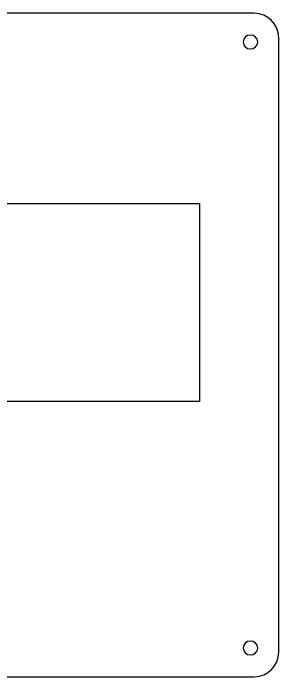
# Model space of a CAD drawing. Extents: x 38 to 153, y -159 to -55.
# Drawn here: x 111.5 to 153.2, y -159.2 to -55.2 of the extents above; entities that cross this region are included whole.
import ezdxf

# ---------------------------------------------------------------- set-up
doc = ezdxf.new("R2010")
doc.units = 0
doc.header["$MEASUREMENT"] = 0
doc.layers.add('LAYER_1', color=7, linetype='CONTINUOUS')

msp = doc.modelspace()

# ---------------------------------------------------------------- linework, layer by layer
at = {"layer": 'LAYER_1', "color": 7}
msp.add_lwpolyline([(140.75, -116.02), (50.75, -116.02), (50.75, -85.02), (140.75, -85.02), (140.75, -116.02)], dxfattribs=at)
for points, knots in [([(153.19, -59.02), (153.19, -59.02), (153.19, -155.34), (153.19, -155.34), (153.19, -157.46), (151.47, -159.18), (149.35, -159.18), (149.35, -159.18), (42.14, -159.18), (42.14, -159.18), (40.02, -159.18), (38.3, -157.46), (38.3, -155.34), (38.3, -155.34), (38.3, -59.02), (38.3, -59.02), (38.3, -56.9), (40.02, -55.18), (42.14, -55.18), (42.14, -55.18), (149.35, -55.18), (149.35, -55.18), (151.47, -55.18), (153.19, -56.9), (153.19, -59.02)], [0, 0, 0, 0, 1, 1, 1, 2, 2, 2, 3, 3, 3, 4, 4, 4, 5, 5, 5, 6, 6, 6, 7, 7, 7, 8, 8, 8, 8]), ([(149.89, -59.68), (149.89, -60.28), (149.38, -60.77), (148.75, -60.77), (148.12, -60.77), (147.61, -60.28), (147.61, -59.68), (147.61, -59.08), (148.12, -58.59), (148.75, -58.59), (149.38, -58.59), (149.89, -59.08), (149.89, -59.68)], [0, 0, 0, 0, 1, 1, 1, 2, 2, 2, 3, 3, 3, 4, 4, 4, 4]), ([(149.89, -154.68), (149.89, -155.28), (149.38, -155.77), (148.75, -155.77), (148.12, -155.77), (147.61, -155.28), (147.61, -154.68), (147.61, -154.08), (148.12, -153.59), (148.75, -153.59), (149.38, -153.59), (149.89, -154.08), (149.89, -154.68)], [0, 0, 0, 0, 1, 1, 1, 2, 2, 2, 3, 3, 3, 4, 4, 4, 4])]:
    msp.add_open_spline(points, degree=3, knots=knots, dxfattribs=at)

doc.saveas('drawing.dxf')
